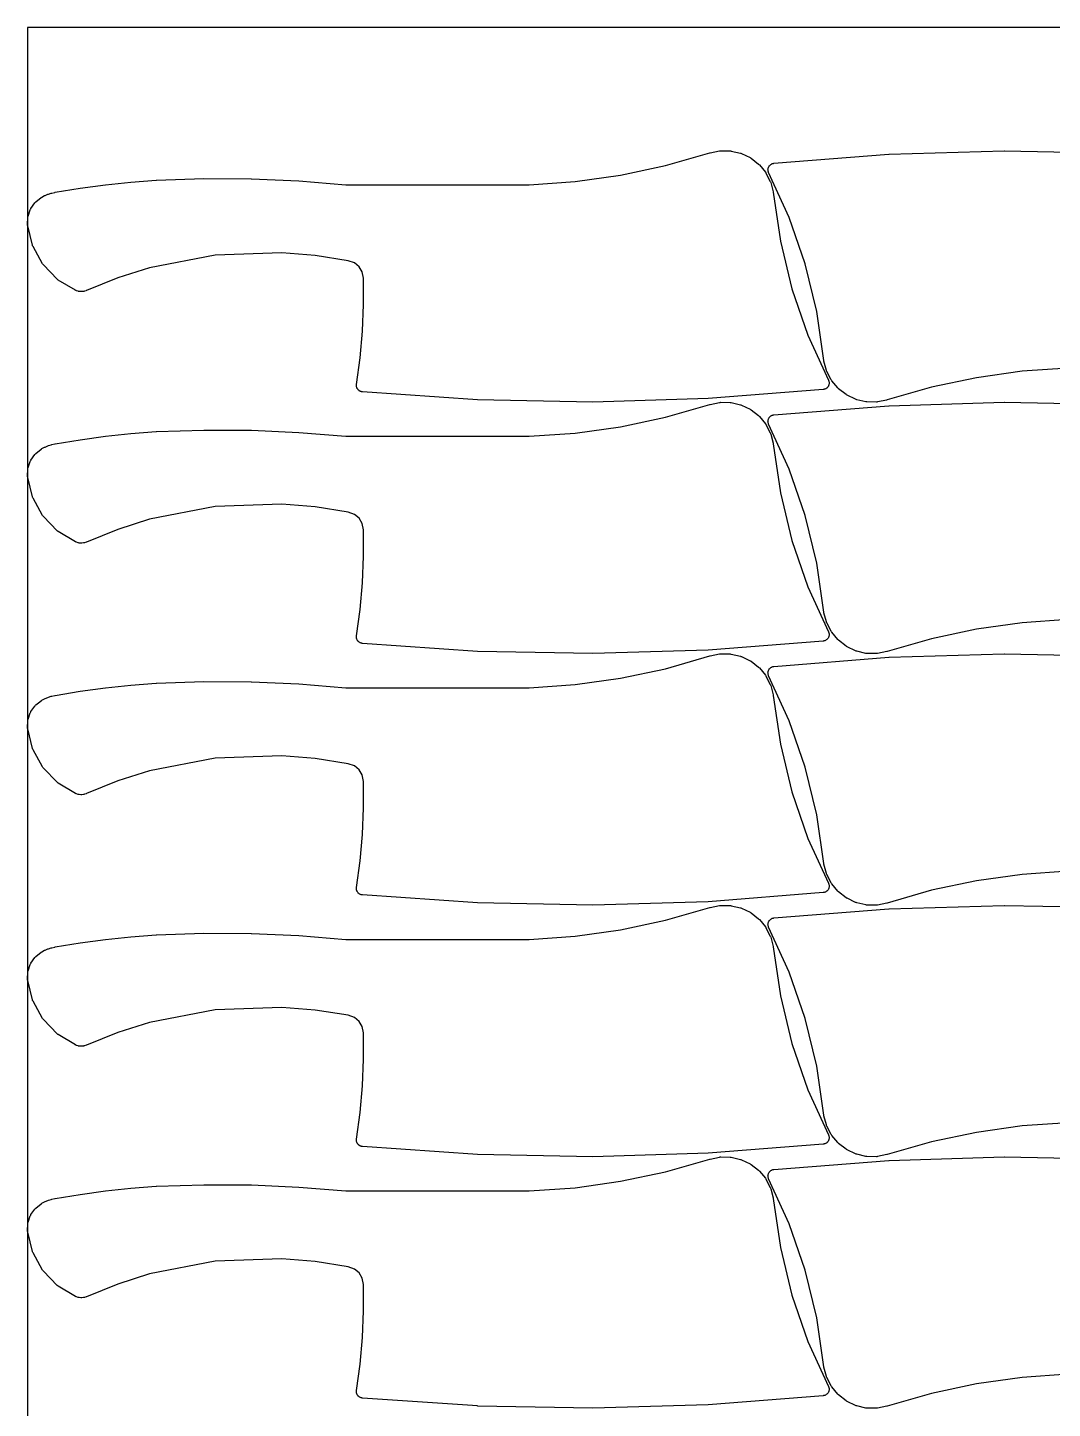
# Model space of a CAD drawing. Header units: metres. Extents: x 0 to 3000, y 0 to 1100.
# Drawn here: x 0 to 390, y 574 to 1100 of the extents above; entities that cross this region are included whole.
import ezdxf

# ---------------------------------------------------------------- set-up
doc = ezdxf.new("R2010")
doc.units = ezdxf.units.M

msp = doc.modelspace()

# ---------------------------------------------------------------- linework, layer by layer
at = {"color": 7}
msp.add_lwpolyline([(0, 0), (3000, 0), (3000, 1100), (0, 1100), (0, 0)], close=True, dxfattribs=at)
at = {"color": 1}
for points in [[(127.47, 1007.05), (126.28, 1009), (124.51, 1010.45), (122.12, 1011.29), (109.56, 1013.3), (96.88, 1014.32), (71.46, 1013.42), (46.47, 1008.6), (34.35, 1004.76), (22.39, 999.92), (22.33, 999.89), (22.27, 999.87), (21.68, 999.68), (21.48, 999.62), (21.28, 999.59), (20.67, 999.52), (20.46, 999.51), (20.26, 999.51), (19.65, 999.57), (19.44, 999.6), (19.24, 999.65), (18.65, 999.83), (18.61, 999.85), (18.57, 999.86), (18.52, 999.88), (18.46, 999.9), (18.43, 999.92), (18.39, 999.94), (18.34, 999.96), (18.29, 999.99), (18.25, 1000.01), (18.22, 1000.03), (11.66, 1003.93), (11.51, 1004.03), (11.37, 1004.14), (11.24, 1004.26), (6.02, 1009.66), (5.91, 1009.79), (5.8, 1009.93), (5.71, 1010.08), (2.07, 1016.65), (1.99, 1016.8), (1.93, 1016.97), (1.88, 1017.14), (0.06, 1024.55), (0.04, 1024.63), (0.02, 1024.71), (0.02, 1024.73), (0.02, 1024.75), (0.01, 1024.83), (0, 1024.91), (0, 1024.92), (0, 1024.94), (0, 1025.02), (0, 1025.11), (0.1, 1027.69), (0.11, 1027.88), (0.15, 1028.07), (0.2, 1028.26), (1.01, 1030.66), (1.08, 1030.84), (1.17, 1031.01), (1.27, 1031.17), (2.72, 1033.25), (2.84, 1033.4), (2.97, 1033.54), (3.12, 1033.67), (5.14, 1035.28), (5.21, 1035.33), (5.29, 1035.39), (5.29, 1035.39), (5.3, 1035.4), (5.38, 1035.44), (5.46, 1035.49), (6.5, 1036.04), (6.66, 1036.11), (7.74, 1036.56), (7.9, 1036.62), (9.02, 1036.98), (9.19, 1037.03), (10.34, 1037.29), (10.4, 1037.3), (10.46, 1037.31), (20, 1038.89), (20.05, 1038.9), (29.63, 1040.19), (29.69, 1040.2), (39.3, 1041.22), (39.36, 1041.22), (49, 1041.96), (49.04, 1041.96), (49.08, 1041.96), (67.11, 1042.58), (67.18, 1042.58), (85.21, 1042.49), (85.29, 1042.49), (103.29, 1041.69), (103.37, 1041.69), (121.26, 1040.18), (191.03, 1040.18), (208.51, 1041.42), (225.84, 1043.85), (242.96, 1047.48), (259.88, 1052.31), (259.95, 1052.33), (260.02, 1052.35), (263.57, 1053.08), (263.79, 1053.12), (264, 1053.13), (267.59, 1053.08), (267.8, 1053.07), (268.01, 1053.03), (271.5, 1052.22), (271.71, 1052.16), (271.91, 1052.08), (275.18, 1050.52), (275.37, 1050.41), (275.55, 1050.29), (278.41, 1048.06), (278.57, 1047.92), (278.72, 1047.76), (281.01, 1045), (281.13, 1044.82), (281.24, 1044.64), (282.89, 1041.45), (282.97, 1041.26), (283.04, 1041.05), (283.97, 1037.55), (283.97, 1037.53), (283.98, 1037.51), (284, 1037.43), (284.01, 1037.35), (284.01, 1037.34), (284.02, 1037.32), (286.71, 1018.7), (291.12, 1000.55), (297.23, 982.9), (305.05, 965.79), (305.08, 965.72), (305.11, 965.65), (305.15, 965.54), (305.22, 965.31), (305.26, 965.07), (305.27, 964.95), (305.29, 964.71), (305.27, 964.47), (305.25, 964.35), (305.21, 964.11), (305.13, 963.88), (305.09, 963.77), (304.99, 963.55), (304.86, 963.34), (304.79, 963.24), (304.63, 963.05), (304.46, 962.88), (304.37, 962.8), (304.18, 962.66), (303.97, 962.53), (303.86, 962.48), (303.64, 962.38), (303.41, 962.32), (303.29, 962.29), (303.24, 962.28), (303.19, 962.27), (303.14, 962.26), (303.09, 962.25), (303.04, 962.25), (303, 962.24), (259.26, 958.78), (259.16, 958.78), (215.34, 957.48), (215.24, 957.48), (171.4, 958.33), (171.31, 958.34), (127.54, 961.35), (127.51, 961.36), (127.48, 961.36), (127.41, 961.37), (127.34, 961.38), (127.31, 961.38), (127.29, 961.39), (127.19, 961.41), (126.99, 961.46), (126.79, 961.53), (126.7, 961.57), (126.52, 961.66), (126.34, 961.76), (126.26, 961.82), (126.1, 961.95), (125.95, 962.09), (125.88, 962.16), (125.75, 962.32), (125.63, 962.49), (125.57, 962.57), (125.48, 962.75), (125.4, 962.94), (125.36, 963.03), (125.3, 963.23), (125.26, 963.43), (125.25, 963.53), (125.23, 963.73), (125.23, 963.94), (125.23, 964.04), (125.24, 964.12), (125.25, 964.2), (126.64, 974.31), (127.56, 984.43), (128, 994.57), (127.97, 1004.58), (127.47, 1007.05)], [(127.47, 911.3), (126.28, 913.25), (124.51, 914.7), (122.12, 915.54), (109.56, 917.55), (96.88, 918.57), (71.46, 917.67), (46.47, 912.85), (34.35, 909.01), (22.39, 904.17), (22.33, 904.15), (22.27, 904.12), (21.68, 903.93), (21.48, 903.87), (21.28, 903.84), (20.67, 903.77), (20.46, 903.76), (20.26, 903.77), (19.65, 903.82), (19.44, 903.85), (19.24, 903.9), (18.65, 904.09), (18.61, 904.1), (18.57, 904.11), (18.52, 904.13), (18.46, 904.15), (18.43, 904.17), (18.39, 904.19), (18.34, 904.21), (18.29, 904.24), (18.25, 904.26), (18.22, 904.28), (11.66, 908.19), (11.51, 908.28), (11.37, 908.39), (11.24, 908.51), (6.02, 913.91), (5.91, 914.04), (5.8, 914.18), (5.71, 914.33), (2.07, 920.9), (1.99, 921.06), (1.93, 921.22), (1.88, 921.39), (0.06, 928.81), (0.04, 928.89), (0.02, 928.97), (0.02, 928.98), (0.02, 929), (0.01, 929.08), (0, 929.16), (0, 929.18), (0, 929.19), (0, 929.28), (0, 929.36), (0.1, 931.94), (0.11, 932.14), (0.15, 932.32), (0.2, 932.51), (1.01, 934.91), (1.08, 935.09), (1.17, 935.26), (1.27, 935.42), (2.72, 937.5), (2.84, 937.65), (2.97, 937.79), (3.12, 937.92), (5.14, 939.53), (5.21, 939.59), (5.29, 939.64), (5.29, 939.64), (5.3, 939.65), (5.38, 939.69), (5.46, 939.74), (6.5, 940.29), (6.66, 940.36), (7.74, 940.82), (7.9, 940.88), (9.02, 941.23), (9.19, 941.28), (10.34, 941.54), (10.4, 941.55), (10.46, 941.56), (20, 943.14), (20.05, 943.15), (29.63, 944.45), (29.69, 944.45), (39.3, 945.47), (39.36, 945.47), (49, 946.21), (49.04, 946.21), (49.08, 946.21), (67.11, 946.83), (67.18, 946.83), (85.21, 946.74), (85.29, 946.74), (103.29, 945.94), (103.37, 945.94), (121.26, 944.44), (191.03, 944.44), (208.51, 945.67), (225.84, 948.1), (242.96, 951.73), (259.88, 956.57), (259.95, 956.58), (260.02, 956.6), (263.57, 957.34), (263.79, 957.37), (264, 957.38), (267.59, 957.33), (267.8, 957.32), (268.01, 957.28), (271.5, 956.47), (271.71, 956.41), (271.91, 956.33), (275.18, 954.77), (275.37, 954.66), (275.55, 954.54), (278.41, 952.31), (278.57, 952.17), (278.72, 952.01), (281.01, 949.25), (281.13, 949.08), (281.24, 948.89), (282.89, 945.71), (282.97, 945.51), (283.04, 945.3), (283.97, 941.8), (283.97, 941.78), (283.98, 941.76), (284, 941.68), (284.01, 941.61), (284.01, 941.59), (284.02, 941.57), (286.71, 922.95), (291.12, 904.8), (297.23, 887.16), (305.05, 870.04), (305.08, 869.98), (305.11, 869.91), (305.15, 869.79), (305.22, 869.56), (305.26, 869.32), (305.27, 869.2), (305.29, 868.96), (305.27, 868.72), (305.25, 868.6), (305.21, 868.36), (305.13, 868.13), (305.09, 868.02), (304.99, 867.8), (304.86, 867.59), (304.79, 867.49), (304.63, 867.3), (304.46, 867.13), (304.37, 867.05), (304.18, 866.91), (303.97, 866.79), (303.86, 866.73), (303.64, 866.64), (303.41, 866.57), (303.29, 866.54), (303.24, 866.53), (303.19, 866.52), (303.14, 866.51), (303.09, 866.51), (303.04, 866.5), (303, 866.5), (259.26, 863.04), (259.16, 863.03), (215.34, 861.73), (215.24, 861.73), (171.4, 862.59), (171.31, 862.59), (127.54, 865.61), (127.51, 865.61), (127.48, 865.61), (127.41, 865.62), (127.34, 865.63), (127.31, 865.64), (127.29, 865.64), (127.19, 865.66), (126.99, 865.71), (126.79, 865.78), (126.7, 865.82), (126.52, 865.91), (126.34, 866.02), (126.26, 866.07), (126.1, 866.2), (125.95, 866.34), (125.88, 866.41), (125.75, 866.57), (125.63, 866.74), (125.57, 866.82), (125.48, 867), (125.4, 867.19), (125.36, 867.29), (125.3, 867.48), (125.26, 867.68), (125.25, 867.78), (125.23, 867.99), (125.23, 868.19), (125.23, 868.29), (125.24, 868.37), (125.25, 868.45), (126.64, 878.56), (127.56, 888.68), (128, 898.82), (127.97, 908.83), (127.47, 911.3)], [(127.47, 815.55), (126.28, 817.5), (124.51, 818.95), (122.12, 819.79), (109.56, 821.8), (96.88, 822.83), (71.46, 821.92), (46.47, 817.1), (34.35, 813.26), (22.39, 808.42), (22.33, 808.4), (22.27, 808.38), (21.68, 808.18), (21.48, 808.13), (21.28, 808.09), (20.67, 808.02), (20.46, 808.01), (20.26, 808.02), (19.65, 808.08), (19.44, 808.1), (19.24, 808.16), (18.65, 808.34), (18.61, 808.35), (18.57, 808.36), (18.52, 808.39), (18.46, 808.41), (18.43, 808.42), (18.39, 808.44), (18.34, 808.47), (18.29, 808.49), (18.25, 808.51), (18.22, 808.53), (11.66, 812.44), (11.51, 812.54), (11.37, 812.65), (11.24, 812.77), (6.02, 818.16), (5.91, 818.3), (5.8, 818.44), (5.71, 818.58), (2.07, 825.15), (1.99, 825.31), (1.93, 825.47), (1.88, 825.64), (0.06, 833.06), (0.04, 833.14), (0.02, 833.22), (0.02, 833.23), (0.02, 833.25), (0.01, 833.33), (0, 833.41), (0, 833.43), (0, 833.45), (0, 833.53), (0, 833.61), (0.1, 836.2), (0.11, 836.39), (0.15, 836.58), (0.2, 836.76), (1.01, 839.17), (1.08, 839.34), (1.17, 839.51), (1.27, 839.67), (2.72, 841.75), (2.84, 841.91), (2.97, 842.05), (3.12, 842.17), (5.14, 843.79), (5.21, 843.84), (5.29, 843.89), (5.29, 843.9), (5.3, 843.9), (5.38, 843.95), (5.46, 843.99), (6.5, 844.54), (6.66, 844.61), (7.74, 845.07), (7.9, 845.13), (9.02, 845.49), (9.19, 845.53), (10.34, 845.79), (10.4, 845.8), (10.46, 845.82), (20, 847.39), (20.05, 847.4), (29.63, 848.7), (29.69, 848.71), (39.3, 849.72), (39.36, 849.73), (49, 850.46), (49.04, 850.46), (49.08, 850.46), (67.11, 851.08), (67.18, 851.09), (85.21, 851), (85.29, 850.99), (103.29, 850.19), (103.37, 850.19), (121.26, 848.69), (191.03, 848.69), (208.51, 849.92), (225.84, 852.36), (242.96, 855.99), (259.88, 860.82), (259.95, 860.84), (260.02, 860.85), (263.57, 861.59), (263.79, 861.62), (264, 861.63), (267.59, 861.58), (267.8, 861.57), (268.01, 861.53), (271.5, 860.72), (271.71, 860.66), (271.91, 860.58), (275.18, 859.02), (275.37, 858.92), (275.55, 858.79), (278.41, 856.56), (278.57, 856.42), (278.72, 856.26), (281.01, 853.5), (281.13, 853.33), (281.24, 853.14), (282.89, 849.96), (282.97, 849.76), (283.04, 849.55), (283.97, 846.05), (283.97, 846.03), (283.98, 846.02), (284, 845.94), (284.01, 845.86), (284.01, 845.84), (284.02, 845.82), (286.71, 827.2), (291.12, 809.06), (297.23, 791.41), (305.05, 774.3), (305.08, 774.23), (305.11, 774.16), (305.15, 774.04), (305.22, 773.81), (305.26, 773.57), (305.27, 773.45), (305.29, 773.21), (305.27, 772.97), (305.25, 772.85), (305.21, 772.62), (305.13, 772.38), (305.09, 772.27), (304.99, 772.05), (304.86, 771.84), (304.79, 771.74), (304.63, 771.55), (304.46, 771.38), (304.37, 771.31), (304.18, 771.16), (303.97, 771.04), (303.86, 770.98), (303.64, 770.89), (303.41, 770.82), (303.29, 770.79), (303.24, 770.78), (303.19, 770.77), (303.14, 770.77), (303.09, 770.76), (303.04, 770.75), (303, 770.75), (259.26, 767.29), (259.16, 767.28), (215.34, 765.98), (215.24, 765.98), (171.4, 766.84), (171.31, 766.84), (127.54, 769.86), (127.51, 769.86), (127.48, 769.86), (127.41, 769.87), (127.34, 769.88), (127.31, 769.89), (127.29, 769.89), (127.19, 769.91), (126.99, 769.96), (126.79, 770.03), (126.7, 770.07), (126.52, 770.16), (126.34, 770.27), (126.26, 770.33), (126.1, 770.45), (125.95, 770.59), (125.88, 770.66), (125.75, 770.82), (125.63, 770.99), (125.57, 771.08), (125.48, 771.26), (125.4, 771.44), (125.36, 771.54), (125.3, 771.73), (125.26, 771.93), (125.25, 772.03), (125.23, 772.24), (125.23, 772.44), (125.23, 772.54), (125.24, 772.62), (125.25, 772.7), (126.64, 782.81), (127.56, 792.93), (128, 803.08), (127.97, 813.09), (127.47, 815.55)], [(127.47, 719.8), (126.28, 721.76), (124.51, 723.2), (122.12, 724.05), (109.56, 726.05), (96.88, 727.08), (71.46, 726.17), (46.47, 721.36), (34.35, 717.51), (22.39, 712.67), (22.33, 712.65), (22.27, 712.63), (21.68, 712.43), (21.48, 712.38), (21.28, 712.34), (20.67, 712.27), (20.46, 712.26), (20.26, 712.27), (19.65, 712.33), (19.44, 712.36), (19.24, 712.41), (18.65, 712.59), (18.61, 712.61), (18.57, 712.62), (18.52, 712.64), (18.46, 712.66), (18.43, 712.68), (18.39, 712.69), (18.34, 712.72), (18.29, 712.74), (18.25, 712.76), (18.22, 712.78), (11.66, 716.69), (11.51, 716.79), (11.37, 716.9), (11.24, 717.02), (6.02, 722.42), (5.91, 722.55), (5.8, 722.69), (5.71, 722.84), (2.07, 729.4), (1.99, 729.56), (1.93, 729.73), (1.88, 729.9), (0.06, 737.31), (0.04, 737.39), (0.02, 737.47), (0.02, 737.49), (0.02, 737.5), (0.01, 737.58), (0, 737.67), (0, 737.68), (0, 737.7), (0, 737.78), (0, 737.86), (0.1, 740.45), (0.11, 740.64), (0.15, 740.83), (0.2, 741.01), (1.01, 743.42), (1.08, 743.6), (1.17, 743.76), (1.27, 743.93), (2.72, 746.01), (2.84, 746.16), (2.97, 746.3), (3.12, 746.42), (5.14, 748.04), (5.21, 748.09), (5.29, 748.14), (5.29, 748.15), (5.3, 748.15), (5.38, 748.2), (5.46, 748.24), (6.5, 748.79), (6.66, 748.87), (7.74, 749.32), (7.9, 749.38), (9.02, 749.74), (9.19, 749.79), (10.34, 750.04), (10.4, 750.05), (10.46, 750.07), (20, 751.65), (20.05, 751.65), (29.63, 752.95), (29.69, 752.96), (39.3, 753.97), (39.36, 753.98), (49, 754.71), (49.04, 754.71), (49.08, 754.72), (67.11, 755.34), (67.18, 755.34), (85.21, 755.25), (85.29, 755.25), (103.29, 754.45), (103.37, 754.44), (121.26, 752.94), (191.03, 752.94), (208.51, 754.17), (225.84, 756.61), (242.96, 760.24), (259.88, 765.07), (259.95, 765.09), (260.02, 765.11), (263.57, 765.84), (263.79, 765.87), (264, 765.88), (267.59, 765.84), (267.8, 765.82), (268.01, 765.78), (271.5, 764.97), (271.71, 764.91), (271.91, 764.83), (275.18, 763.27), (275.37, 763.17), (275.55, 763.04), (278.41, 760.81), (278.57, 760.67), (278.72, 760.51), (281.01, 757.75), (281.13, 757.58), (281.24, 757.39), (282.89, 754.21), (282.97, 754.01), (283.04, 753.81), (283.97, 750.3), (283.97, 750.29), (283.98, 750.27), (284, 750.19), (284.01, 750.11), (284.01, 750.09), (284.02, 750.08), (286.71, 731.46), (291.12, 713.31), (297.23, 695.66), (305.05, 678.55), (305.08, 678.48), (305.11, 678.41), (305.15, 678.3), (305.22, 678.06), (305.26, 677.83), (305.27, 677.71), (305.29, 677.47), (305.27, 677.23), (305.25, 677.11), (305.21, 676.87), (305.13, 676.64), (305.09, 676.52), (304.99, 676.3), (304.86, 676.09), (304.79, 676), (304.63, 675.81), (304.46, 675.64), (304.37, 675.56), (304.18, 675.41), (303.97, 675.29), (303.86, 675.24), (303.64, 675.14), (303.41, 675.07), (303.29, 675.04), (303.24, 675.04), (303.19, 675.03), (303.14, 675.02), (303.09, 675.01), (303.04, 675.01), (303, 675), (259.26, 671.54), (259.16, 671.54), (215.34, 670.23), (215.24, 670.23), (171.4, 671.09), (171.31, 671.1), (127.54, 674.11), (127.51, 674.11), (127.48, 674.12), (127.41, 674.13), (127.34, 674.13), (127.31, 674.14), (127.29, 674.14), (127.19, 674.16), (126.99, 674.21), (126.79, 674.28), (126.7, 674.32), (126.52, 674.41), (126.34, 674.52), (126.26, 674.58), (126.1, 674.7), (125.95, 674.84), (125.88, 674.92), (125.75, 675.07), (125.63, 675.24), (125.57, 675.33), (125.48, 675.51), (125.4, 675.7), (125.36, 675.79), (125.3, 675.99), (125.26, 676.19), (125.25, 676.29), (125.23, 676.49), (125.23, 676.69), (125.23, 676.8), (125.24, 676.88), (125.25, 676.95), (126.64, 687.07), (127.56, 697.18), (128, 707.33), (127.97, 717.34), (127.47, 719.8)], [(127.47, 624.05), (126.28, 626.01), (124.51, 627.46), (122.12, 628.3), (109.56, 630.31), (96.88, 631.33), (71.46, 630.43), (46.47, 625.61), (34.35, 621.77), (22.39, 616.92), (22.33, 616.9), (22.27, 616.88), (21.68, 616.68), (21.48, 616.63), (21.28, 616.6), (20.67, 616.53), (20.46, 616.51), (20.26, 616.52), (19.65, 616.58), (19.44, 616.61), (19.24, 616.66), (18.65, 616.84), (18.61, 616.86), (18.57, 616.87), (18.52, 616.89), (18.46, 616.91), (18.43, 616.93), (18.39, 616.94), (18.34, 616.97), (18.29, 617), (18.25, 617.02), (18.22, 617.04), (11.66, 620.94), (11.51, 621.04), (11.37, 621.15), (11.24, 621.27), (6.02, 626.67), (5.91, 626.8), (5.8, 626.94), (5.71, 627.09), (2.07, 633.66), (1.99, 633.81), (1.93, 633.98), (1.88, 634.15), (0.06, 641.56), (0.04, 641.64), (0.02, 641.72), (0.02, 641.74), (0.02, 641.75), (0.01, 641.84), (0, 641.92), (0, 641.93), (0, 641.95), (0, 642.03), (0, 642.11), (0.1, 644.7), (0.11, 644.89), (0.15, 645.08), (0.2, 645.27), (1.01, 647.67), (1.08, 647.85), (1.17, 648.02), (1.27, 648.18), (2.72, 650.26), (2.84, 650.41), (2.97, 650.55), (3.12, 650.68), (5.14, 652.29), (5.21, 652.34), (5.29, 652.4), (5.29, 652.4), (5.3, 652.4), (5.38, 652.45), (5.46, 652.5), (6.5, 653.04), (6.66, 653.12), (7.74, 653.57), (7.9, 653.63), (9.02, 653.99), (9.19, 654.04), (10.34, 654.3), (10.4, 654.31), (10.46, 654.32), (20, 655.9), (20.05, 655.91), (29.63, 657.2), (29.69, 657.21), (39.3, 658.23), (39.36, 658.23), (49, 658.96), (49.04, 658.97), (49.08, 658.97), (67.11, 659.59), (67.18, 659.59), (85.21, 659.5), (85.29, 659.5), (103.29, 658.7), (103.37, 658.69), (121.26, 657.19), (191.03, 657.19), (208.51, 658.42), (225.84, 660.86), (242.96, 664.49), (259.88, 669.32), (259.95, 669.34), (260.02, 669.36), (263.57, 670.09), (263.79, 670.13), (264, 670.13), (267.59, 670.09), (267.8, 670.07), (268.01, 670.04), (271.5, 669.23), (271.71, 669.17), (271.91, 669.08), (275.18, 667.52), (275.37, 667.42), (275.55, 667.3), (278.41, 665.07), (278.57, 664.92), (278.72, 664.77), (281.01, 662.01), (281.13, 661.83), (281.24, 661.65), (282.89, 658.46), (282.97, 658.26), (283.04, 658.06), (283.97, 654.56), (283.97, 654.54), (283.98, 654.52), (284, 654.44), (284.01, 654.36), (284.01, 654.35), (284.02, 654.33), (286.71, 635.71), (291.12, 617.56), (297.23, 599.91), (305.05, 582.8), (305.08, 582.73), (305.11, 582.66), (305.15, 582.55), (305.22, 582.32), (305.26, 582.08), (305.27, 581.96), (305.29, 581.72), (305.27, 581.48), (305.25, 581.36), (305.21, 581.12), (305.13, 580.89), (305.09, 580.78), (304.99, 580.55), (304.86, 580.35), (304.79, 580.25), (304.63, 580.06), (304.46, 579.89), (304.37, 579.81), (304.18, 579.67), (303.97, 579.54), (303.86, 579.49), (303.64, 579.39), (303.41, 579.32), (303.29, 579.3), (303.24, 579.29), (303.19, 579.28), (303.14, 579.27), (303.09, 579.26), (303.04, 579.26), (303, 579.25), (259.26, 575.79), (259.16, 575.79), (215.34, 574.49), (215.24, 574.49), (171.4, 575.34), (171.31, 575.35), (127.54, 578.36), (127.51, 578.37), (127.48, 578.37), (127.41, 578.38), (127.34, 578.39), (127.31, 578.39), (127.29, 578.4), (127.19, 578.42), (126.99, 578.47), (126.79, 578.54), (126.7, 578.58), (126.52, 578.67), (126.34, 578.77), (126.26, 578.83), (126.1, 578.95), (125.95, 579.1), (125.88, 579.17), (125.75, 579.33), (125.63, 579.49), (125.57, 579.58), (125.48, 579.76), (125.4, 579.95), (125.36, 580.04), (125.3, 580.24), (125.26, 580.44), (125.25, 580.54), (125.23, 580.74), (125.23, 580.95), (125.23, 581.05), (125.24, 581.13), (125.25, 581.21), (126.64, 591.32), (127.56, 601.43), (128, 611.58), (127.97, 621.59), (127.47, 624.05)]]:
    msp.add_lwpolyline(points, close=True, dxfattribs=at)
for points in [[(396.26, 970.42), (378.78, 969.19), (361.44, 966.75), (344.32, 963.12), (327.41, 958.29), (327.33, 958.27), (327.26, 958.25), (323.71, 957.52), (323.5, 957.49), (323.28, 957.48), (319.7, 957.52), (319.48, 957.54), (319.27, 957.57), (315.78, 958.38), (315.57, 958.45), (315.37, 958.53), (312.1, 960.09), (311.91, 960.19), (311.73, 960.32), (308.87, 962.55), (308.71, 962.69), (308.56, 962.85), (306.28, 965.61), (306.15, 965.78), (306.04, 965.97), (304.4, 969.15), (304.31, 969.35), (304.24, 969.55), (303.31, 973.06), (303.31, 973.07), (303.31, 973.09), (303.29, 973.17), (303.27, 973.25), (303.27, 973.27), (303.27, 973.28), (300.58, 991.9), (296.17, 1010.05), (290.05, 1027.7), (282.24, 1044.81), (282.21, 1044.88), (282.18, 1044.95), (282.14, 1045.06), (282.07, 1045.29), (282.03, 1045.53), (282.01, 1045.65), (282, 1045.89), (282.02, 1046.13), (282.03, 1046.25), (282.08, 1046.49), (282.15, 1046.72), (282.2, 1046.84), (282.3, 1047.06), (282.43, 1047.27), (282.5, 1047.36), (282.65, 1047.55), (282.83, 1047.72), (282.92, 1047.8), (283.11, 1047.95), (283.32, 1048.07), (283.42, 1048.12), (283.65, 1048.22), (283.88, 1048.29), (284, 1048.31), (284.05, 1048.32), (284.09, 1048.33), (284.14, 1048.34), (284.19, 1048.35), (284.24, 1048.35), (284.29, 1048.36), (328.02, 1051.82), (328.12, 1051.82), (371.95, 1053.12), (372.05, 1053.13), (415.88, 1052.27)], [(396.26, 874.67), (378.78, 873.44), (361.44, 871), (344.32, 867.37), (327.41, 862.54), (327.33, 862.52), (327.26, 862.51), (323.71, 861.77), (323.5, 861.74), (323.28, 861.73), (319.7, 861.78), (319.48, 861.79), (319.27, 861.83), (315.78, 862.64), (315.57, 862.7), (315.37, 862.78), (312.1, 864.34), (311.91, 864.44), (311.73, 864.57), (308.87, 866.8), (308.71, 866.94), (308.56, 867.1), (306.28, 869.86), (306.15, 870.03), (306.04, 870.22), (304.4, 873.4), (304.31, 873.6), (304.24, 873.81), (303.31, 877.31), (303.31, 877.33), (303.31, 877.34), (303.29, 877.42), (303.27, 877.5), (303.27, 877.52), (303.27, 877.54), (300.58, 896.16), (296.17, 914.3), (290.05, 931.95), (282.24, 949.06), (282.21, 949.13), (282.18, 949.2), (282.14, 949.31), (282.07, 949.55), (282.03, 949.79), (282.01, 949.91), (282, 950.15), (282.02, 950.39), (282.03, 950.51), (282.08, 950.74), (282.15, 950.98), (282.2, 951.09), (282.3, 951.31), (282.43, 951.52), (282.5, 951.62), (282.65, 951.81), (282.83, 951.97), (282.92, 952.05), (283.11, 952.2), (283.32, 952.32), (283.42, 952.37), (283.65, 952.47), (283.88, 952.54), (284, 952.57), (284.05, 952.58), (284.09, 952.59), (284.14, 952.59), (284.19, 952.6), (284.24, 952.61), (284.29, 952.61), (328.02, 956.07), (328.12, 956.08), (371.95, 957.38), (372.05, 957.38), (415.88, 956.52)], [(396.26, 778.92), (378.78, 777.69), (361.44, 775.26), (344.32, 771.63), (327.41, 766.79), (327.33, 766.78), (327.26, 766.76), (323.71, 766.02), (323.5, 765.99), (323.28, 765.98), (319.7, 766.03), (319.48, 766.04), (319.27, 766.08), (315.78, 766.89), (315.57, 766.95), (315.37, 767.03), (312.1, 768.59), (311.91, 768.7), (311.73, 768.82), (308.87, 771.05), (308.71, 771.19), (308.56, 771.35), (306.28, 774.11), (306.15, 774.28), (306.04, 774.47), (304.4, 777.65), (304.31, 777.85), (304.24, 778.06), (303.31, 781.56), (303.31, 781.58), (303.31, 781.6), (303.29, 781.67), (303.27, 781.75), (303.27, 781.77), (303.27, 781.79), (300.58, 800.41), (296.17, 818.56), (290.05, 836.2), (282.24, 853.31), (282.21, 853.38), (282.18, 853.45), (282.14, 853.57), (282.07, 853.8), (282.03, 854.04), (282.01, 854.16), (282, 854.4), (282.02, 854.64), (282.03, 854.76), (282.08, 855), (282.15, 855.23), (282.2, 855.34), (282.3, 855.56), (282.43, 855.77), (282.5, 855.87), (282.65, 856.06), (282.83, 856.23), (282.92, 856.31), (283.11, 856.45), (283.32, 856.57), (283.42, 856.63), (283.65, 856.72), (283.88, 856.79), (284, 856.82), (284.05, 856.83), (284.09, 856.84), (284.14, 856.85), (284.19, 856.85), (284.24, 856.86), (284.29, 856.86), (328.02, 860.32), (328.12, 860.33), (371.95, 861.63), (372.05, 861.63), (415.88, 860.77)], [(396.26, 683.18), (378.78, 681.94), (361.44, 679.51), (344.32, 675.88), (327.41, 671.05), (327.33, 671.03), (327.26, 671.01), (323.71, 670.28), (323.5, 670.24), (323.28, 670.23), (319.7, 670.28), (319.48, 670.29), (319.27, 670.33), (315.78, 671.14), (315.57, 671.2), (315.37, 671.28), (312.1, 672.84), (311.91, 672.95), (311.73, 673.07), (308.87, 675.3), (308.71, 675.44), (308.56, 675.6), (306.28, 678.36), (306.15, 678.54), (306.04, 678.72), (304.4, 681.91), (304.31, 682.1), (304.24, 682.31), (303.31, 685.81), (303.31, 685.83), (303.31, 685.85), (303.29, 685.93), (303.27, 686.01), (303.27, 686.02), (303.27, 686.04), (300.58, 704.66), (296.17, 722.81), (290.05, 740.46), (282.24, 757.57), (282.21, 757.64), (282.18, 757.71), (282.14, 757.82), (282.07, 758.05), (282.03, 758.29), (282.01, 758.41), (282, 758.65), (282.02, 758.89), (282.03, 759.01), (282.08, 759.25), (282.15, 759.48), (282.2, 759.59), (282.3, 759.81), (282.43, 760.02), (282.5, 760.12), (282.65, 760.31), (282.83, 760.48), (282.92, 760.56), (283.11, 760.7), (283.32, 760.82), (283.42, 760.88), (283.65, 760.98), (283.88, 761.04), (284, 761.07), (284.05, 761.08), (284.09, 761.09), (284.14, 761.1), (284.19, 761.11), (284.24, 761.11), (284.29, 761.12), (328.02, 764.57), (328.12, 764.58), (371.95, 765.88), (372.05, 765.88), (415.88, 765.03)], [(396.26, 587.43), (378.78, 586.2), (361.44, 583.76), (344.32, 580.13), (327.41, 575.3), (327.33, 575.28), (327.26, 575.26), (323.71, 574.53), (323.5, 574.5), (323.28, 574.49), (319.7, 574.53), (319.48, 574.55), (319.27, 574.58), (315.78, 575.39), (315.57, 575.45), (315.37, 575.54), (312.1, 577.1), (311.91, 577.2), (311.73, 577.32), (308.87, 579.55), (308.71, 579.7), (308.56, 579.86), (306.28, 582.62), (306.15, 582.79), (306.04, 582.97), (304.4, 586.16), (304.31, 586.36), (304.24, 586.56), (303.31, 590.07), (303.31, 590.08), (303.31, 590.1), (303.29, 590.18), (303.27, 590.26), (303.27, 590.28), (303.27, 590.29), (300.58, 608.91), (296.17, 627.06), (290.05, 644.71), (282.24, 661.82), (282.21, 661.89), (282.18, 661.96), (282.14, 662.07), (282.07, 662.3), (282.03, 662.54), (282.01, 662.66), (282, 662.9), (282.02, 663.14), (282.03, 663.26), (282.08, 663.5), (282.15, 663.73), (282.2, 663.85), (282.3, 664.07), (282.43, 664.27), (282.5, 664.37), (282.65, 664.56), (282.83, 664.73), (282.92, 664.81), (283.11, 664.96), (283.32, 665.08), (283.42, 665.13), (283.65, 665.23), (283.88, 665.3), (284, 665.32), (284.05, 665.33), (284.09, 665.34), (284.14, 665.35), (284.19, 665.36), (284.24, 665.36), (284.29, 665.37), (328.02, 668.83), (328.12, 668.83), (371.95, 670.13), (372.05, 670.13), (415.88, 669.28)]]:
    msp.add_lwpolyline(points, dxfattribs=at)

doc.saveas('drawing.dxf')
